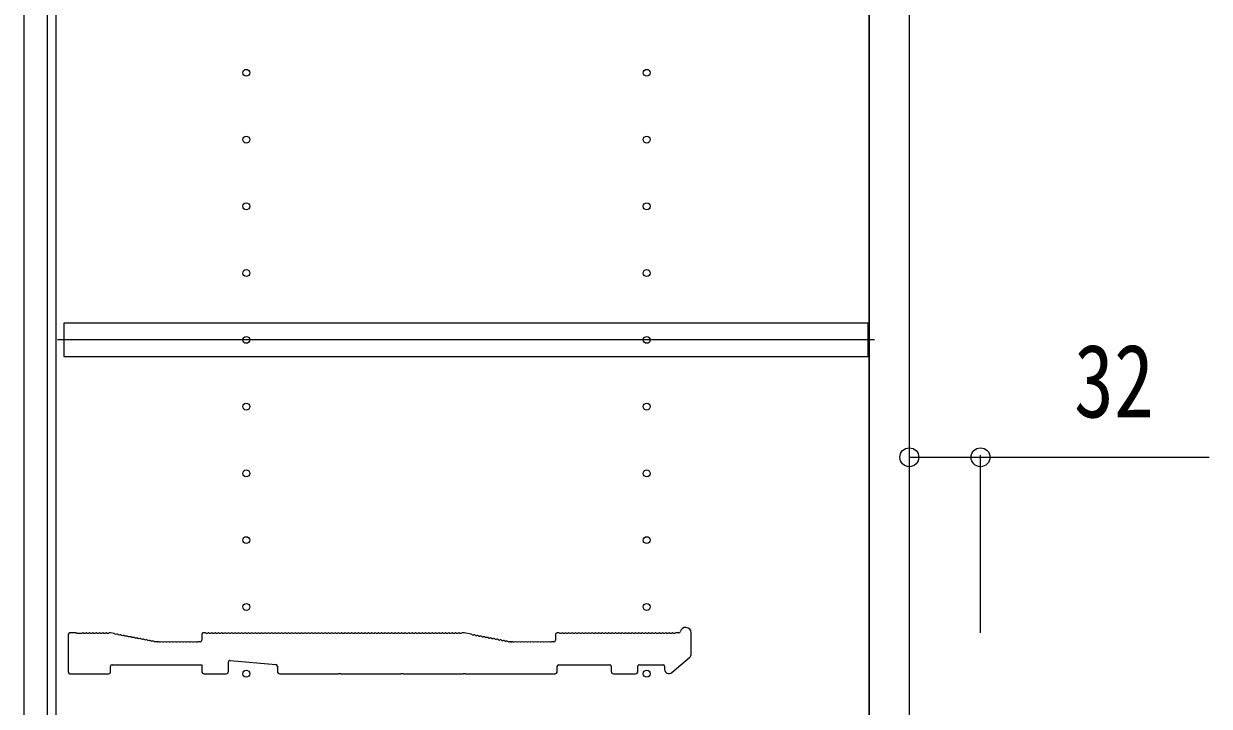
# Model space of a CAD drawing. Units: millimetres, scale not verified. Extents: x -4205 to 4205, y -2970 to 2970.
# Drawn here: x -3032 to -2499, y 390 to 697 of the extents above; entities that cross this region are included whole.
import ezdxf
from ezdxf.enums import TextEntityAlignment as Align

# ---------------------------------------------------------------- set-up
doc = ezdxf.new("R2010")
doc.units = ezdxf.units.MM
doc.header["$LTSCALE"] = 20
for name, color, linetype in [('0-2_YKK_11', 7, 'Continuous'), ('0-3_YKK_12', 2, 'Continuous'), ('0-5_YKK_D', 6, 'Continuous')]:
    doc.layers.add(name, color=color, linetype=linetype)
doc.styles.add('ＭＳ ゴシック', font='')
doc.styles.get('ＭＳ ゴシック').set_extended_font_data('MS Gothic')

msp = doc.modelspace()

# ---------------------------------------------------------------- linework, layer by layer
at = {"layer": '0-2_YKK_11'}
for p, q in [((-3011.98, 422.6), (-3011.98, 405.7)), ((-3008.48, 423.3), (-3011.28, 423.3)), ((-3007.73, 423.03), (-3007.92, 423.1)), ((-3006.23, 423.03), (-3007.73, 423.03)), ((-3006.04, 423.1), (-3006.23, 423.03)), ((-3004.54, 423.1), (-3004.92, 423.1)), ((-3003.04, 423.1), (-3003.42, 423.1)), ((-3001.54, 423.1), (-3001.92, 423.1)), ((-3000.04, 423.1), (-3000.42, 423.1)), ((-2998.54, 423.1), (-2998.92, 423.1)), ((-2997.04, 423.1), (-2997.42, 423.1)), ((-2995.54, 423.1), (-2995.92, 423.1)), ((-2994.04, 423.1), (-2994.42, 423.1)), ((-2993.04, 423.3), (-2993.48, 423.3)), ((-2991.34, 422.99), (-2992.91, 423.29)), ((-2990.45, 422.62), (-2990.83, 422.69)), ((-2988.98, 422.34), (-2989.35, 422.41)), ((-2987.51, 422.06), (-2987.88, 422.13)), ((-2986.03, 421.78), (-2986.41, 421.85)), ((-2984.56, 421.5), (-2984.93, 421.57)), ((-2983.09, 421.22), (-2983.46, 421.29)), ((-2981.61, 420.94), (-2981.99, 421.01)), ((-2951.98, 422.6), (-2951.98, 420)), ((-2950.48, 423.3), (-2951.28, 423.3)), ((-2949.54, 423.1), (-2949.92, 423.1)), ((-2948.04, 423.1), (-2948.42, 423.1)), ((-2946.54, 423.1), (-2946.92, 423.1)), ((-2945.04, 423.1), (-2945.42, 423.1)), ((-2943.54, 423.1), (-2943.92, 423.1)), ((-2942.04, 423.1), (-2942.42, 423.1)), ((-2940.54, 423.1), (-2940.92, 423.1)), ((-2939.04, 423.1), (-2939.42, 423.1)), ((-2937.54, 423.1), (-2937.92, 423.1)), ((-2936.04, 423.1), (-2936.42, 423.1)), ((-2934.54, 423.1), (-2934.92, 423.1)), ((-2933.04, 423.1), (-2933.42, 423.1)), ((-2931.54, 423.1), (-2931.92, 423.1)), ((-2930.04, 423.1), (-2930.42, 423.1)), ((-2928.54, 423.1), (-2928.92, 423.1)), ((-2927.04, 423.1), (-2927.42, 423.1)), ((-2925.54, 423.1), (-2925.92, 423.1)), ((-2924.04, 423.1), (-2924.42, 423.1)), ((-2922.54, 423.1), (-2922.92, 423.1)), ((-2921.04, 423.1), (-2921.42, 423.1)), ((-2919.54, 423.1), (-2919.92, 423.1)), ((-2918.04, 423.1), (-2918.42, 423.1)), ((-2916.54, 423.1), (-2916.92, 423.1)), ((-2915.04, 423.1), (-2915.42, 423.1)), ((-2913.54, 423.1), (-2913.92, 423.1)), ((-2912.04, 423.1), (-2912.42, 423.1)), ((-2910.54, 423.1), (-2910.92, 423.1)), ((-2909.04, 423.1), (-2909.42, 423.1)), ((-2907.54, 423.1), (-2907.92, 423.1)), ((-2906.04, 423.1), (-2906.42, 423.1)), ((-2904.54, 423.1), (-2904.92, 423.1)), ((-2903.04, 423.1), (-2903.42, 423.1)), ((-2901.54, 423.1), (-2901.92, 423.1)), ((-2900.04, 423.1), (-2900.42, 423.1)), ((-2898.54, 423.1), (-2898.92, 423.1)), ((-2897.04, 423.1), (-2897.42, 423.1)), ((-2895.54, 423.1), (-2895.92, 423.1)), ((-2894.04, 423.1), (-2894.42, 423.1)), ((-2892.54, 423.1), (-2892.92, 423.1)), ((-2891.04, 423.1), (-2891.42, 423.1)), ((-2889.54, 423.1), (-2889.92, 423.1)), ((-2888.04, 423.1), (-2888.42, 423.1)), ((-2886.54, 423.1), (-2886.92, 423.1)), ((-2885.04, 423.1), (-2885.42, 423.1)), ((-2883.54, 423.1), (-2883.92, 423.1)), ((-2882.04, 423.1), (-2882.42, 423.1)), ((-2880.54, 423.1), (-2880.92, 423.1)), ((-2879.04, 423.1), (-2879.42, 423.1)), ((-2877.54, 423.1), (-2877.92, 423.1)), ((-2876.04, 423.1), (-2876.42, 423.1)), ((-2874.54, 423.1), (-2874.92, 423.1)), ((-2873.04, 423.1), (-2873.42, 423.1)), ((-2871.54, 423.1), (-2871.92, 423.1)), ((-2870.04, 423.1), (-2870.42, 423.1)), ((-2868.54, 423.1), (-2868.92, 423.1)), ((-2867.04, 423.1), (-2867.42, 423.1)), ((-2865.54, 423.1), (-2865.92, 423.1)), ((-2864.04, 423.1), (-2864.42, 423.1)), ((-2862.54, 423.1), (-2862.92, 423.1)), ((-2861.04, 423.1), (-2861.42, 423.1)), ((-2859.54, 423.1), (-2859.92, 423.1)), ((-2858.04, 423.1), (-2858.42, 423.1)), ((-2856.54, 423.1), (-2856.92, 423.1)), ((-2855.04, 423.1), (-2855.42, 423.1)), ((-2853.54, 423.1), (-2853.92, 423.1)), ((-2852.04, 423.1), (-2852.42, 423.1)), ((-2850.54, 423.1), (-2850.92, 423.1)), ((-2849.04, 423.1), (-2849.42, 423.1)), ((-2847.54, 423.1), (-2847.92, 423.1)), ((-2846.04, 423.1), (-2846.42, 423.1)), ((-2844.54, 423.1), (-2844.92, 423.1)), ((-2843.04, 423.1), (-2843.42, 423.1)), ((-2841.54, 423.1), (-2841.92, 423.1)), ((-2840.04, 423.1), (-2840.42, 423.1)), ((-2838.54, 423.1), (-2838.92, 423.1)), ((-2837.04, 423.1), (-2837.42, 423.1)), ((-2835.54, 423.1), (-2835.92, 423.1)), ((-2830.35, 422.41), (-2829.98, 422.34)), ((-2828.88, 422.13), (-2828.51, 422.06)), ((-2827.41, 421.85), (-2827.03, 421.78)), ((-2825.93, 421.57), (-2825.56, 421.5)), ((-2824.46, 421.29), (-2824.09, 421.22)), ((-2822.99, 421.01), (-2822.61, 420.94)), ((-2792.98, 422.6), (-2792.98, 420)), ((-2791.48, 423.3), (-2792.28, 423.3)), ((-2790.54, 423.1), (-2790.92, 423.1)), ((-2789.04, 423.1), (-2789.42, 423.1)), ((-2787.54, 423.1), (-2787.92, 423.1)), ((-2786.04, 423.1), (-2786.42, 423.1)), ((-2784.54, 423.1), (-2784.92, 423.1)), ((-2783.04, 423.1), (-2783.42, 423.1)), ((-2781.54, 423.1), (-2781.92, 423.1)), ((-2780.04, 423.1), (-2780.42, 423.1)), ((-2778.54, 423.1), (-2778.92, 423.1)), ((-2777.04, 423.1), (-2777.42, 423.1)), ((-2775.54, 423.1), (-2775.92, 423.1)), ((-2774.04, 423.1), (-2774.42, 423.1)), ((-2772.54, 423.1), (-2772.92, 423.1)), ((-2771.04, 423.1), (-2771.42, 423.1)), ((-2769.54, 423.1), (-2769.92, 423.1)), ((-2768.04, 423.1), (-2768.42, 423.1)), ((-2766.54, 423.1), (-2766.92, 423.1)), ((-2765.04, 423.1), (-2765.42, 423.1)), ((-2763.54, 423.1), (-2763.92, 423.1)), ((-2762.04, 423.1), (-2762.42, 423.1)), ((-2760.54, 423.1), (-2760.92, 423.1)), ((-2759.04, 423.1), (-2759.42, 423.1)), ((-2757.54, 423.1), (-2757.92, 423.1)), ((-2756.04, 423.1), (-2756.42, 423.1)), ((-2754.54, 423.1), (-2754.92, 423.1)), ((-2753.04, 423.1), (-2753.42, 423.1)), ((-2751.54, 423.1), (-2751.92, 423.1)), ((-2750.04, 423.1), (-2750.42, 423.1)), ((-2748.54, 423.1), (-2748.92, 423.1)), ((-2747.04, 423.1), (-2747.42, 423.1)), ((-2745.54, 423.1), (-2745.92, 423.1)), ((-2744.04, 423.1), (-2744.42, 423.1)), ((-2742.54, 423.1), (-2742.92, 423.1)), ((-2741.04, 423.1), (-2741.42, 423.1)), ((-2739.54, 423.1), (-2739.92, 423.1)), ((-2737.6, 423.3), (-2738.98, 423.3)), ((-2731.98, 413.92), (-2731.98, 423.3)), ((-2980.14, 420.66), (-2980.51, 420.73)), ((-2978.67, 420.37), (-2979.04, 420.45)), ((-2977.19, 420.09), (-2977.57, 420.17)), ((-2975.72, 419.81), (-2976.09, 419.88)), ((-2974.25, 419.53), (-2974.62, 419.6)), ((-2972.77, 419.25), (-2973.15, 419.32)), ((-2972.04, 419.32), (-2972.18, 419.34)), ((-2971.48, 419.3), (-2971.91, 419.3)), ((-2970.54, 419.1), (-2970.92, 419.1)), ((-2969.04, 419.1), (-2969.42, 419.1)), ((-2967.54, 419.1), (-2967.92, 419.1)), ((-2966.04, 419.1), (-2966.42, 419.1)), ((-2964.54, 419.1), (-2964.92, 419.1)), ((-2963.04, 419.1), (-2963.42, 419.1)), ((-2961.54, 419.1), (-2961.92, 419.1)), ((-2960.04, 419.1), (-2960.42, 419.1)), ((-2958.54, 419.1), (-2958.92, 419.1)), ((-2957.04, 419.1), (-2957.42, 419.1)), ((-2955.54, 419.1), (-2955.92, 419.1)), ((-2954.04, 419.1), (-2954.42, 419.1)), ((-2952.68, 419.3), (-2953.48, 419.3)), ((-2821.51, 420.73), (-2821.14, 420.66)), ((-2820.04, 420.45), (-2819.67, 420.37)), ((-2818.57, 420.17), (-2818.19, 420.09)), ((-2817.09, 419.88), (-2816.72, 419.81)), ((-2815.62, 419.6), (-2815.25, 419.53)), ((-2814.15, 419.32), (-2813.77, 419.25)), ((-2811.54, 419.1), (-2811.92, 419.1)), ((-2810.04, 419.1), (-2810.42, 419.1)), ((-2808.54, 419.1), (-2808.92, 419.1)), ((-2807.04, 419.1), (-2807.42, 419.1)), ((-2805.54, 419.1), (-2805.92, 419.1)), ((-2804.04, 419.1), (-2804.42, 419.1)), ((-2802.54, 419.1), (-2802.92, 419.1)), ((-2801.04, 419.1), (-2801.42, 419.1)), ((-2799.54, 419.1), (-2799.92, 419.1)), ((-2798.04, 419.1), (-2798.42, 419.1)), ((-2796.54, 419.1), (-2796.92, 419.1)), ((-2795.04, 419.1), (-2795.42, 419.1)), ((-2793.68, 419.3), (-2794.48, 419.3)), ((-2939.21, 410.94), (-2918.61, 409.06)), ((-2740.67, 405.49), (-2732.67, 412.41)), ((-3011.28, 405), (-2993.68, 405)), ((-2992.98, 405.7), (-2992.98, 408.3)), ((-2950.98, 405), (-2940.98, 405)), ((-2939.98, 406), (-2939.98, 410.24)), ((-2917.98, 408.37), (-2917.98, 406)), ((-2792.18, 406), (-2792.18, 408.3)), ((-2791.48, 409), (-2768.68, 409)), ((-2767.98, 408.3), (-2767.98, 406)), ((-2766.98, 405), (-2756.98, 405)), ((-2755.98, 406), (-2755.98, 408.3)), ((-2755.28, 409), (-2744.68, 409)), ((-2743.98, 408.3), (-2743.98, 407))]:
    msp.add_line(p, q, dxfattribs=at)
msp.add_lwpolyline([(-2652.48, 562.5), (-3013.98, 562.5), (-3013.98, 547.5), (-2652.48, 547.5)], close=True, dxfattribs=at)
for points in [[(-2830.87, 422.71), (-2833.98, 423.3), (-2834.98, 423.3)], [(-2813.04, 419.32), (-2813.18, 419.34), (-2813.04, 419.32)], [(-2812.91, 419.3), (-2812.48, 419.3), (-2812.91, 419.3)], [(-2992.28, 409), (-2951.98, 409), (-2951.98, 406)], [(-2916.98, 405), (-2890.55, 405), (-2890.31, 405.13), (-2889.65, 405.13), (-2889.4, 405), (-2862.55, 405), (-2862.31, 405.13), (-2861.65, 405.13), (-2861.4, 405), (-2834.55, 405), (-2834.31, 405.13), (-2833.65, 405.13), (-2833.4, 405), (-2793.18, 405)]]:
    msp.add_lwpolyline(points, dxfattribs=at)
for centre, radius, start, end in [((-3011.28, 422.6), 0.7, 90, 180), ((-3008.48, 422.42), 0.88, 50.4605, 90), ((-3005.48, 422.42), 0.88, 50.536, 129.5394), ((-3003.98, 422.42), 0.88, 50.536, 129.464), ((-3002.48, 422.42), 0.88, 50.536, 129.464), ((-3000.98, 422.42), 0.88, 50.536, 129.464), ((-2999.48, 422.42), 0.88, 50.536, 129.464), ((-2997.98, 422.42), 0.88, 50.536, 129.464), ((-2996.48, 422.42), 0.88, 50.536, 129.464), ((-2994.98, 422.42), 0.88, 50.536, 129.464), ((-2993.48, 422.42), 0.88, 90, 129.464), ((-2993.04, 422.6), 0.7, 79.2157, 90), ((-2991.5, 422.13), 0.88, 39.7517, 79.2157), ((-2990.03, 421.85), 0.88, 39.7517, 118.6797), ((-2988.56, 421.57), 0.88, 39.7517, 118.6797), ((-2987.08, 421.29), 0.88, 39.7517, 118.6797), ((-2985.61, 421.01), 0.88, 39.7517, 118.6797), ((-2984.14, 420.73), 0.88, 39.7517, 118.6797), ((-2982.66, 420.44), 0.88, 39.7517, 118.6797), ((-2981.19, 420.16), 0.88, 39.7517, 118.6797), ((-2951.28, 422.6), 0.7, 90, 180), ((-2950.48, 422.42), 0.88, 50.536, 90), ((-2948.98, 422.42), 0.88, 50.536, 129.464), ((-2947.48, 422.42), 0.88, 50.536, 129.464), ((-2945.98, 422.42), 0.88, 50.536, 129.464), ((-2944.48, 422.42), 0.88, 50.536, 129.464), ((-2942.98, 422.42), 0.88, 50.536, 129.464), ((-2941.48, 422.42), 0.88, 50.536, 129.464), ((-2939.98, 422.42), 0.88, 50.536, 129.464), ((-2938.48, 422.42), 0.88, 50.536, 129.464), ((-2936.98, 422.42), 0.88, 50.536, 129.464), ((-2935.48, 422.42), 0.88, 50.536, 129.464), ((-2933.98, 422.42), 0.88, 50.536, 129.464), ((-2932.48, 422.42), 0.88, 50.536, 129.464), ((-2930.98, 422.42), 0.88, 50.536, 129.464), ((-2929.48, 422.42), 0.88, 50.536, 129.464), ((-2927.98, 422.42), 0.88, 50.536, 129.464), ((-2926.48, 422.42), 0.88, 50.536, 129.464), ((-2924.98, 422.42), 0.88, 50.536, 129.464), ((-2923.48, 422.42), 0.88, 50.536, 129.464), ((-2921.98, 422.42), 0.88, 50.536, 129.464), ((-2920.48, 422.42), 0.88, 50.536, 129.464), ((-2918.98, 422.42), 0.88, 50.536, 129.464), ((-2917.48, 422.42), 0.88, 50.536, 129.464), ((-2915.98, 422.42), 0.88, 50.536, 129.464), ((-2914.48, 422.42), 0.88, 50.536, 129.464), ((-2912.98, 422.42), 0.88, 50.536, 129.464), ((-2911.48, 422.42), 0.88, 50.536, 129.464), ((-2909.98, 422.42), 0.88, 50.536, 129.464), ((-2908.48, 422.42), 0.88, 50.536, 129.464), ((-2906.98, 422.42), 0.88, 50.536, 129.464), ((-2905.48, 422.42), 0.88, 50.536, 129.464), ((-2903.98, 422.42), 0.88, 50.536, 129.464), ((-2902.48, 422.42), 0.88, 50.536, 129.464), ((-2900.98, 422.42), 0.88, 50.536, 129.464), ((-2899.48, 422.42), 0.88, 50.536, 129.464), ((-2897.98, 422.42), 0.88, 50.536, 129.464), ((-2896.48, 422.42), 0.88, 50.536, 129.464), ((-2894.98, 422.42), 0.88, 50.536, 129.464), ((-2893.48, 422.42), 0.88, 50.536, 129.464), ((-2891.98, 422.42), 0.88, 50.536, 129.464), ((-2890.48, 422.42), 0.88, 50.536, 129.464), ((-2888.98, 422.42), 0.88, 50.536, 129.464), ((-2887.48, 422.42), 0.88, 50.536, 129.464), ((-2885.98, 422.42), 0.88, 50.536, 129.464), ((-2884.48, 422.42), 0.88, 50.536, 129.464), ((-2882.98, 422.42), 0.88, 50.536, 129.464), ((-2881.48, 422.42), 0.88, 50.536, 129.464), ((-2879.98, 422.42), 0.88, 50.536, 129.464), ((-2878.48, 422.42), 0.88, 50.536, 129.464), ((-2876.98, 422.42), 0.88, 50.536, 129.464), ((-2875.48, 422.42), 0.88, 50.536, 129.464), ((-2873.98, 422.42), 0.88, 50.536, 129.464), ((-2872.48, 422.42), 0.88, 50.536, 129.464), ((-2870.98, 422.42), 0.88, 50.536, 129.464), ((-2869.48, 422.42), 0.88, 50.536, 129.464), ((-2867.98, 422.42), 0.88, 50.536, 129.464), ((-2866.48, 422.42), 0.88, 50.536, 129.464), ((-2864.98, 422.42), 0.88, 50.536, 129.464), ((-2863.48, 422.42), 0.88, 50.536, 129.464), ((-2861.98, 422.42), 0.88, 50.536, 129.464), ((-2860.48, 422.42), 0.88, 50.536, 129.464), ((-2858.98, 422.42), 0.88, 50.536, 129.464), ((-2857.48, 422.42), 0.88, 50.536, 129.464), ((-2855.98, 422.42), 0.88, 50.536, 129.464), ((-2854.48, 422.42), 0.88, 50.536, 129.464), ((-2852.98, 422.42), 0.88, 50.536, 129.464), ((-2851.48, 422.42), 0.88, 50.536, 129.464), ((-2849.98, 422.42), 0.88, 50.536, 129.464), ((-2848.48, 422.42), 0.88, 50.536, 129.464), ((-2846.98, 422.42), 0.88, 50.536, 129.464), ((-2845.48, 422.42), 0.88, 50.536, 129.464), ((-2843.98, 422.42), 0.88, 50.536, 129.464), ((-2842.48, 422.42), 0.88, 50.536, 129.464), ((-2840.98, 422.42), 0.88, 50.536, 129.464), ((-2839.48, 422.42), 0.88, 50.536, 129.464), ((-2837.98, 422.42), 0.88, 50.536, 129.464), ((-2836.48, 422.42), 0.88, 50.536, 129.464), ((-2834.98, 422.42), 0.88, 90, 129.464), ((-2831.03, 421.85), 0.88, 39.7517, 79.2157), ((-2829.56, 421.57), 0.88, 39.7517, 118.6797), ((-2828.08, 421.29), 0.88, 39.7517, 118.6797), ((-2826.61, 421.01), 0.88, 39.7517, 118.6797), ((-2825.14, 420.73), 0.88, 39.7517, 118.6797), ((-2823.66, 420.44), 0.88, 39.7517, 118.6797), ((-2822.19, 420.16), 0.88, 39.7517, 118.6797), ((-2792.28, 422.6), 0.7, 90, 180), ((-2791.48, 422.42), 0.88, 50.536, 90), ((-2789.98, 422.42), 0.88, 50.536, 129.464), ((-2788.48, 422.42), 0.88, 50.536, 129.464), ((-2786.98, 422.42), 0.88, 50.536, 129.464), ((-2785.48, 422.42), 0.88, 50.536, 129.464), ((-2783.98, 422.42), 0.88, 50.536, 129.464), ((-2782.48, 422.42), 0.88, 50.536, 129.464), ((-2780.98, 422.42), 0.88, 50.536, 129.464), ((-2779.48, 422.42), 0.88, 50.536, 129.464), ((-2777.98, 422.42), 0.88, 50.536, 129.464), ((-2776.48, 422.42), 0.88, 50.536, 129.464), ((-2774.98, 422.42), 0.88, 50.536, 129.464), ((-2773.48, 422.42), 0.88, 50.536, 129.464), ((-2771.98, 422.42), 0.88, 50.536, 129.464), ((-2770.48, 422.42), 0.88, 50.536, 129.464), ((-2768.98, 422.42), 0.88, 50.536, 129.464), ((-2767.48, 422.42), 0.88, 50.536, 129.464), ((-2765.98, 422.42), 0.88, 50.536, 129.464), ((-2764.48, 422.42), 0.88, 50.536, 129.464), ((-2762.98, 422.42), 0.88, 50.536, 129.464), ((-2761.48, 422.42), 0.88, 50.536, 129.464), ((-2759.98, 422.42), 0.88, 50.536, 129.464), ((-2758.48, 422.42), 0.88, 50.536, 129.464), ((-2756.98, 422.42), 0.88, 50.536, 129.464), ((-2755.48, 422.42), 0.88, 50.536, 129.464), ((-2753.98, 422.42), 0.88, 50.536, 129.464), ((-2752.48, 422.42), 0.88, 50.536, 129.464), ((-2750.98, 422.42), 0.88, 50.536, 129.464), ((-2749.48, 422.42), 0.88, 50.536, 129.464), ((-2747.98, 422.42), 0.88, 50.536, 129.464), ((-2746.48, 422.42), 0.88, 50.536, 129.464), ((-2744.98, 422.42), 0.88, 50.536, 129.464), ((-2743.48, 422.42), 0.88, 50.536, 129.464), ((-2741.98, 422.42), 0.88, 50.536, 129.464), ((-2740.48, 422.42), 0.88, 50.536, 129.464), ((-2738.98, 422.42), 0.88, 90, 129.464), ((-2737.6, 424), 0.7, 270, 347.3644), ((-2734.48, 423.3), 2.5, 0, 167.3644), ((-2979.72, 419.88), 0.88, 39.7517, 118.6797), ((-2978.24, 419.6), 0.88, 39.7517, 118.6797), ((-2976.77, 419.32), 0.88, 39.7517, 118.6797), ((-2975.3, 419.04), 0.88, 39.7517, 118.6797), ((-2973.82, 418.76), 0.88, 39.7517, 118.6797), ((-2972.35, 418.48), 0.88, 79.2157, 118.6797), ((-2971.91, 420), 0.7, 259.2157, 270), ((-2971.48, 418.42), 0.88, 50.536, 90), ((-2969.98, 418.42), 0.88, 50.536, 129.464), ((-2968.48, 418.42), 0.88, 50.536, 129.464), ((-2966.98, 418.42), 0.88, 50.536, 129.464), ((-2965.48, 418.42), 0.88, 50.536, 129.464), ((-2963.98, 418.42), 0.88, 50.536, 129.464), ((-2962.48, 418.42), 0.88, 50.536, 129.464), ((-2960.98, 418.42), 0.88, 50.536, 129.464), ((-2959.48, 418.42), 0.88, 50.536, 129.464), ((-2957.98, 418.42), 0.88, 50.536, 129.464), ((-2956.48, 418.42), 0.88, 50.536, 129.464), ((-2954.98, 418.42), 0.88, 50.536, 129.464), ((-2953.48, 418.42), 0.88, 90, 129.464), ((-2952.68, 420), 0.7, 270, 0), ((-2820.72, 419.88), 0.88, 39.7517, 118.6797), ((-2819.24, 419.6), 0.88, 39.7517, 118.6797), ((-2817.77, 419.32), 0.88, 39.7517, 118.6797), ((-2816.3, 419.04), 0.88, 39.7517, 118.6797), ((-2814.82, 418.76), 0.88, 39.7517, 118.6797), ((-2813.35, 418.48), 0.88, 79.2157, 118.6797), ((-2812.91, 420), 0.7, 259.2157, 270), ((-2812.91, 420), 0.7, 259.2157, 270), ((-2812.48, 418.42), 0.88, 50.536, 90), ((-2810.98, 418.42), 0.88, 50.536, 129.464), ((-2809.48, 418.42), 0.88, 50.536, 129.464), ((-2807.98, 418.42), 0.88, 50.536, 129.464), ((-2806.48, 418.42), 0.88, 50.536, 129.464), ((-2804.98, 418.42), 0.88, 50.536, 129.464), ((-2803.48, 418.42), 0.88, 50.536, 129.464), ((-2801.98, 418.42), 0.88, 50.536, 129.464), ((-2800.48, 418.42), 0.88, 50.536, 129.464), ((-2798.98, 418.42), 0.88, 50.536, 129.464), ((-2797.48, 418.42), 0.88, 50.536, 129.464), ((-2795.98, 418.42), 0.88, 50.536, 129.464), ((-2794.48, 418.42), 0.88, 90, 129.464), ((-2793.68, 420), 0.7, 270, 0), ((-2939.28, 410.24), 0.7, 84.8056, 180), ((-2733.98, 413.92), 2, 310.8387, 0), ((-3011.28, 405.7), 0.7, 180, 270), ((-2993.68, 405.7), 0.7, 270, 0), ((-2992.28, 408.3), 0.7, 90, 180), ((-2950.98, 406), 1, 180, 270), ((-2940.98, 406), 1, 270, 0), ((-2918.68, 408.37), 0.7, 0, 84.8056), ((-2916.98, 406), 1, 180, 270), ((-2793.18, 406), 1, 270, 0), ((-2791.48, 408.3), 0.7, 90, 180), ((-2768.68, 408.3), 0.7, 0, 90), ((-2766.98, 406), 1, 180, 270), ((-2756.98, 406), 1, 270, 0), ((-2755.28, 408.3), 0.7, 90, 180), ((-2744.68, 408.3), 0.7, 0, 90), ((-2741.98, 407), 2, 180, 310.8387)]:
    msp.add_arc(centre, radius, start, end, dxfattribs=at)
at = {"layer": '0-3_YKK_12'}
for p, q in [((-3021.48, 1625.5), (-3021.48, -545.5)), ((-3017.48, 1625.5), (-3017.48, -545.5)), ((-2649.68, 555), (-3016.77, 555))]:
    msp.add_line(p, q, dxfattribs=at)
for points in [[(-3031.98, -555), (-2651.98, -555), (-2651.98, 1635), (-3031.98, 1635)], [(-2651.98, -552), (-2633.98, -552), (-2633.98, 1632), (-2651.98, 1632)]]:
    msp.add_lwpolyline(points, close=True, dxfattribs=at)
for centre in [(-2931.98, 675), (-2751.98, 675), (-2931.98, 645), (-2751.98, 645), (-2931.98, 615), (-2751.98, 615), (-2931.98, 585), (-2751.98, 585), (-2931.98, 555), (-2751.98, 555), (-2931.98, 525), (-2751.98, 525), (-2931.98, 495), (-2751.98, 495), (-2931.98, 465), (-2751.98, 465), (-2931.98, 435), (-2751.98, 435), (-2931.98, 405), (-2751.98, 405)]:
    msp.add_circle(centre, 1.55, dxfattribs=at)
at = {"layer": '0-5_YKK_D'}
msp.add_line((-2601.98, 423.37), (-2601.98, 503.24), dxfattribs=at)
msp.add_lwpolyline([(-2633.98, 502.24), (-2601.98, 502.24), (-2499.18, 502.24)], dxfattribs=at)
for centre in [(-2633.98, 502.24), (-2601.98, 502.24)]:
    msp.add_circle(centre, 4.25, dxfattribs=at)

# ---------------------------------------------------------------- texts
at = {"layer": '0-5_YKK_D', "style": 'ＭＳ ゴシック', "width": 0.8}
msp.add_text('32', height=32.99, dxfattribs=at).set_placement((-2559.98, 510.24), align=Align.BOTTOM_LEFT)

doc.saveas('drawing.dxf')
